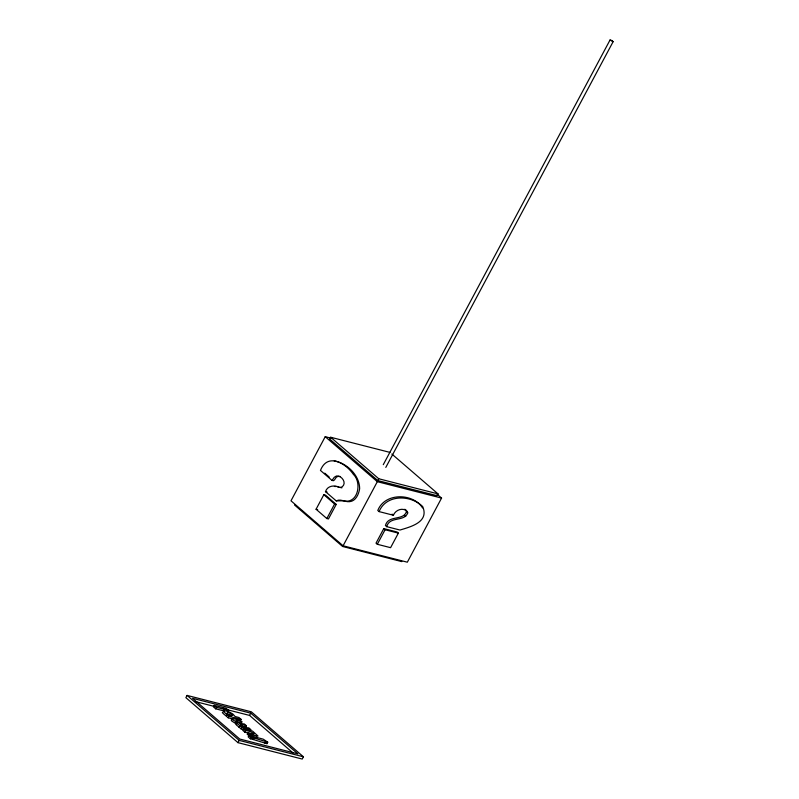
<?xml version="1.0" encoding="UTF-8"?>
<svg xmlns="http://www.w3.org/2000/svg" width="799" height="799" viewBox="0 0 799 799"><rect width="100%" height="100%" fill="white"/><g stroke="black" fill="none" stroke-linecap="round" stroke-linejoin="round"><path stroke-width="1.2" d="M406.042 510.381L406.421 511.809C403.205 520.968 388.204 514.786 385.428 525.532L386.726 526.661L399.959 530.037C410.646 526.821 429.413 522.117 422.681 506.566C410.896 494.711 386.217 494.052 379.086 511.6L377.787 510.471C384.858 492.364 413.143 492.983 422.561 507.914M404.783 509.253L407.34 511.51L407.72 512.938C404.504 522.097 389.503 515.904 386.726 526.661M187.086 695.41L185.877 697.667L237.982 742.651L302.222 759.05L303.42 756.793L251.325 711.809L187.086 695.41L239.181 740.393L303.42 756.793M331.176 438.212L325.223 436.693L290.996 500.803L343.091 545.787L407.33 562.196L441.567 498.077L436.913 494.062M389.962 452.394L330.696 437.263L329.737 439.07L377.797 480.569L437.063 495.7L438.022 493.892L391.84 454.022M316.074 509.243L323.845 494.701L325.453 495.11L336.219 504.409L328.449 518.951L326.841 518.541L316.074 509.243L317.682 509.662M343.3 500.813L336.219 500.883L325.483 491.625C327.46 485.662 334.262 484.843 339.315 487.31M343.95 500.913C358.112 503.879 362.097 482.546 353.378 474.376C345.817 463.23 327.49 452.424 320.459 470.431L332.044 480.439L334.192 477.343L336.389 476.004L338.796 476.134C342.991 477.582 346.406 483.425 342.212 486.801L340.274 487.45M214.202 705.347L213.403 706.855L215.67 708.813L223.79 710.88L224.589 709.382L222.322 707.415L214.202 705.347L216.469 707.305L224.589 709.382M215.67 708.813L216.469 707.305M326.841 518.541L334.611 503.999L336.219 504.409M240.349 720.908L241.148 719.4L238.951 717.502L235.106 716.513L232.849 713.986L228.524 711.589L223.211 710.451L225.198 713.117A4.854 1.139 28.1 0 0 227.915 714.735L226.966 714.516L226.157 716.024L228.234 717.812L232.639 718.94M228.234 717.812L229.033 716.313L241.148 719.4M236.973 722.366C235.355 723.804 242.397 726.201 239.85 725.642L239.041 727.15C241.368 727.619 232.769 724.613 236.973 722.366L233.018 719.939L232 718.501L239.69 719.979L241.887 721.887L241.088 723.385L237.463 722.466M239.041 727.15L241.098 728.928L241.907 727.42L250.996 729.747L248.789 727.839C244.344 728.119 234.047 721.647 246.442 725.812L245.643 727.32L241.678 726.311M226.986 709.652L249.548 715.415L250.746 713.157L297.937 753.896L239.76 739.045L192.569 698.306L250.746 713.157M383.28 464.678L610.017 40.03L611.734 40.469L613.123 41.668L385.797 467.415M250.347 734.71L249.548 736.219L247.34 734.311L248.139 732.813L250.347 734.71L258.007 736.049L252.584 731.115L243.495 728.798L242.686 730.296L244.893 732.204L251.206 733.921M237.982 742.651L239.181 740.393M343.091 545.787L377.328 481.677L441.567 498.077M377.797 480.569L378.766 478.761L438.022 493.892M244.893 732.204L245.702 730.695C250.057 730.316 260.684 737.107 248.139 732.813M248.988 735.38L248.189 736.888L250.387 738.795L252.454 739.315L253.253 737.817L251.056 735.909L248.988 735.38L251.196 737.287L253.253 737.817M250.387 738.795L251.196 737.287M253.423 739.564L254.222 738.056L267.735 742.161L266.926 743.669L253.423 739.564L251.955 738.296M264.868 743.14L265.668 741.632M383.78 528.608L376.019 543.16L377.318 544.279L390.591 547.675L398.361 533.123L397.063 531.994L383.78 528.608L385.088 529.737L398.361 533.123M377.318 544.279L385.088 529.737M379.086 511.6L393.378 515.245C395.405 510.351 401.318 507.665 406.092 510.371M613.123 41.668L610.017 40.03M336.219 500.883C340.334 498.506 345.168 502.231 349.592 501.672C355.875 501.103 358.741 494.201 359.64 488.748C359.67 475.335 346.896 463.06 334.232 460.903M223.38 711.829L222.322 712.608L224.389 714.626A4.854 1.139 28.1 0 0 226.237 715.784M231.88 719.779L231.191 720.009L231.68 720.948L236.164 723.874M334.401 486.441L336.279 486.531M340.404 476.544L337.997 476.414C335.041 476.574 335.031 482.117 332.044 480.439M337.707 486.901L341.882 487.859M254.981 737.607L257.118 737.747L256.649 736.688M325.483 491.625L327.091 492.034M401.857 561.617L342.601 546.486L294.531 504.988M194.926 701.472L215.111 706.626M241.887 721.887C229.403 717.742 239.86 724.194 244.234 723.914L246.442 725.812M241.098 728.928L244.514 729.797M247.34 734.311L249.348 734.83M227.605 714.156L231.141 716.154M236.294 723.275L235.365 722.616M265.508 742.481L266.926 743.669M330.696 437.263L378.766 478.761M325.223 436.693L377.328 481.677M406.421 511.809L407.72 512.938M404.404 515.405L405.702 516.524M392.079 514.127L393.378 515.245M324.734 473.148L329.198 476.993M323.845 494.701L334.611 503.999M249.548 715.415L292.953 752.898M267.735 742.161L263.191 739.145L252.025 736.159L254.222 738.056M226.966 714.516L229.033 716.313M239.85 725.642L241.907 727.42M243.495 728.798L245.702 730.695M232.589 715.415C225.358 715.704 225.398 708.643 232.589 715.415M226.317 708.443L223.54 707.734L225.807 709.692L228.594 710.401L226.317 708.443"/></g></svg>
